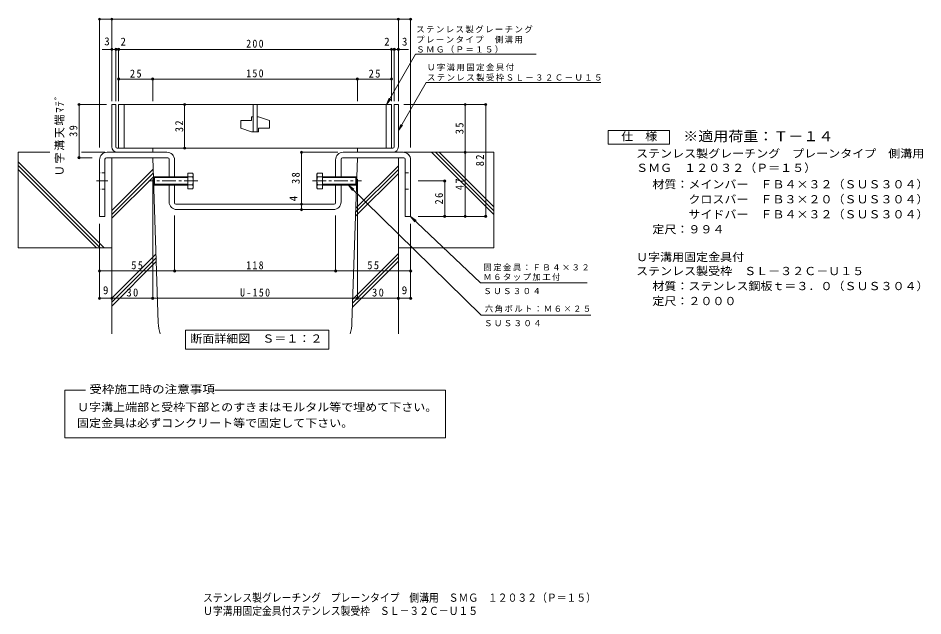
# Model space of a CAD drawing. Units: millimetres at full size. Extents: x -230 to 433, y -388 to 318.
# Drawn here: x -230 to 433, y -388 to 51 of the extents above; entities that cross this region are included whole.
import ezdxf
from ezdxf.enums import TextEntityAlignment as Align

# ---------------------------------------------------------------- set-up
doc = ezdxf.new("R2010")
doc.units = ezdxf.units.MM
doc.header["$LTSCALE"] = 2
doc.header["$PDMODE"] = 32
doc.header["$PDSIZE"] = 1.6
doc.linetypes.add('CHAIN1', pattern=[8, 5, -1, 1, -1])
doc.linetypes.add('DASHED1', pattern=[1.8, 1.2, -0.6])
doc.layers.add('D-0', color=2, linetype='Continuous')
for name, color, linetype, lineweight in [('D-1', 2, 'Continuous', 9), ('D-2', 3, 'Continuous', 9), ('D-4', 7, 'Continuous', 9), ('D-5', 7, 'Continuous', 9), ('D-6', 6, 'Continuous', 9), ('D-8', 3, 'Continuous', 9), ('D-A', 2, 'Continuous', 9)]:
    doc.layers.add(name, color=color, linetype=linetype, lineweight=lineweight)
doc.styles.add('ＭＳ ゴシック', font='')
doc.styles.get('ＭＳ ゴシック').set_extended_font_data('MS Gothic')

msp = doc.modelspace()

# ---------------------------------------------------------------- linework, layer by layer
at = {"layer": 'D-1'}
for p, q in [((-158.057, -12.867), (-161.057, -12.867)), ((-161.057, -43.867), (-161.057, -12.867)), ((-158.057, -43.867), (-158.057, -12.867)), ((45.942, -12.867), (48.942, -12.867)), ((45.942, -43.867), (45.942, -12.867)), ((48.942, -43.867), (48.942, -12.867)), ((-157.057, -44.867), (-131.057, -44.867)), ((-131.057, -47.867), (-131.057, -44.867)), ((44.942, -44.867), (18.942, -44.867)), ((18.942, -47.867), (18.942, -44.867)), ((-157.057, -47.867), (-158.058, -47.867)), ((-131.057, -47.867), (-157.057, -47.867)), ((18.942, -47.867), (44.943, -47.867)), ((44.943, -47.867), (45.943, -47.867))]:
    msp.add_line(p, q, dxfattribs=at)
for centre, radius, start, end in [((-157.057, -43.867), 4, 180, 270), ((-157.057, -43.867), 1, 180, 270), ((44.942, -43.867), 1, 270, 0), ((44.942, -43.867), 4, 270, 0)]:
    msp.add_arc(centre, radius, start, end, dxfattribs=at)
at = {"layer": 'D-2'}
for p, q in [((-156.057, -12.867), (-156.057, -44.867)), ((43.942, -12.867), (-156.057, -12.867)), ((-152.057, -12.867), (-152.057, -44.867)), ((-57.558, -12.867), (-57.558, -32.867)), ((-54.558, -12.867), (-54.558, -32.867)), ((39.942, -12.867), (39.942, -44.867)), ((43.942, -12.867), (43.942, -44.867)), ((-66.558, -24.617), (-66.558, -30.117)), ((-66.558, -24.617), (-58.558, -24.617)), ((-58.558, -21.867), (-58.558, -24.617)), ((-57.558, -21.867), (-58.558, -21.867)), ((-53.558, -21.867), (-54.558, -21.867)), ((-53.558, -21.867), (-45.558, -24.617)), ((-45.558, -24.617), (-45.558, -30.117)), ((-66.558, -30.117), (-58.558, -32.867)), ((-53.558, -32.867), (-58.558, -32.867)), ((-53.558, -30.117), (-53.558, -32.867)), ((-53.558, -30.117), (-45.558, -30.117)), ((-156.057, -44.867), (43.942, -44.867))]:
    msp.add_line(p, q, dxfattribs=at)
at = {"layer": 'D-4'}
for p, q in [((-170.057, 50.306), (-170.057, -44.402)), ((-161.057, 49.706), (-170.057, 49.706)), ((-161.057, -10.276), (-161.057, 50.306)), ((-161.057, 49.706), (48.942, 49.706)), ((48.942, -10.276), (48.942, 50.306)), ((48.942, 49.706), (57.943, 49.706)), ((57.943, 50.306), (57.943, -44.402)), ((-157.058, 27.567), (-168.139, 27.567)), ((-158.058, -10.276), (-158.058, 28.167)), ((-156.058, 27.567), (-157.058, 27.567)), ((-156.058, -10.276), (-156.058, 28.167)), ((-156.058, 27.567), (43.943, 27.567)), ((43.943, -10.276), (43.943, 28.167)), ((45.943, -10.276), (45.943, 28.167)), ((-131.057, 5.816), (-156.058, 5.816)), ((-131.057, -10.276), (-131.057, 6.416)), ((-131.057, 5.816), (18.943, 5.816)), ((18.943, -10.276), (18.943, 6.416)), ((18.943, 5.816), (43.943, 5.816)), ((-185.657, -12.867), (-165.057, -12.867)), ((-185.057, -12.867), (-185.057, -51.867)), ((-107.671, -44.867), (-107.671, -12.867)), ((113.543, -12.867), (52.942, -12.867)), ((97.943, -47.867), (97.943, -12.867)), ((112.943, -12.867), (112.943, -94.867)), ((-185.657, -51.867), (-175.488, -51.867)), ((-22.657, -47.867), (4.543, -47.867)), ((-22.057, -85.867), (-22.057, -47.867)), ((99.221, -47.867), (66.263, -47.867)), ((97.943, -47.867), (97.943, -94.867)), ((-131.057, -155.467), (-131.057, -67.48)), ((18.943, -155.467), (18.943, -67.48)), ((83.543, -68.867), (63.374, -68.867)), ((82.943, -94.867), (82.943, -68.867)), ((-22.057, -89.867), (-22.057, -85.867)), ((-115.057, -135.468), (-115.057, -94.188)), ((2.943, -135.468), (2.943, -94.188)), ((113.543, -94.867), (63.374, -94.867)), ((-170.057, -155.467), (-170.057, -100.241)), ((57.943, -155.467), (57.943, -100.241)), ((-170.057, -134.868), (-115.057, -134.868)), ((-115.057, -134.868), (2.943, -134.868)), ((2.943, -134.868), (57.943, -134.868)), ((-170.057, -154.867), (-161.057, -154.867)), ((-161.057, -154.867), (-131.057, -154.867)), ((-131.057, -154.867), (18.943, -154.867)), ((18.943, -154.867), (48.943, -154.867)), ((48.943, -154.867), (57.943, -154.867))]:
    msp.add_line(p, q, dxfattribs=at)
msp.add_lwpolyline([(43.943, 27.567), (44.943, 27.567), (56.475, 27.567)], dxfattribs=at)
for p in [(-170.057, 49.706), (-161.057, 49.706), (48.942, 49.706), (57.943, 49.706), (-161.057, 27.567), (-158.058, 27.567), (-156.058, 27.567), (43.943, 27.567), (45.943, 27.567), (48.942, 27.567), (-156.058, 5.816), (-131.057, 5.816), (18.943, 5.816), (43.943, 5.816), (-185.057, -12.867), (-107.671, -12.867), (97.943, -12.867), (112.943, -12.867), (-107.671, -44.867), (-185.057, -51.867), (-22.057, -47.867), (97.943, -47.867), (82.943, -68.867), (-22.057, -85.867), (-22.057, -89.867), (82.943, -94.867), (97.943, -94.867), (112.943, -94.867), (-170.057, -134.868), (-115.057, -134.868), (2.943, -134.868), (57.943, -134.868), (-170.057, -154.867), (-161.057, -154.867), (-131.057, -154.867), (18.943, -154.867), (48.943, -154.867), (57.943, -154.867)]:
    msp.add_point(p, dxfattribs=at)
at = {"layer": 'D-5'}
for p, q in [((61.568, 24), (149.909, 24)), ((48.942, -31.998), (69.3, 3.263)), ((197.262, 3.263), (69.3, 3.263)), ((40.282, -12.867), (43.326, -8.901)), ((48.942, -31.998), (50.856, -27.378)), ((48.942, -31.998), (51.986, -28.031)), ((12.348, -71.867), (109.696, -167.301)), ((12.348, -71.867), (16.345, -74.872)), ((12.348, -71.867), (15.431, -75.804)), ((57.943, -94.867), (61.026, -98.804)), ((57.943, -94.867), (61.939, -97.872)), ((57.943, -94.867), (109.11, -143.689)), ((187.225, -143.689), (109.11, -143.689)), ((190.126, -167.301), (109.696, -167.301)), ((-107.127, -178.177), (-1.927, -178.177)), ((-107.127, -178.177), (-107.127, -192.177)), ((-1.927, -178.177), (-1.927, -192.177)), ((-107.127, -192.177), (-1.927, -192.177)), ((-195.516, -222.319), (-180.299, -222.319)), ((-195.516, -257.241), (-195.516, -222.319)), ((-85.585, -222.319), (83.401, -222.319)), ((83.401, -222.319), (83.401, -257.241)), ((83.401, -257.241), (-195.516, -257.241))]:
    msp.add_line(p, q, dxfattribs=at)
msp.add_lwpolyline([(61.568, 24), (40.282, -12.867), (42.196, -8.248)], dxfattribs=at)
msp.add_lwpolyline([(202.769, -41.94), (202.769, -31.94), (247.769, -31.94), (247.769, -41.94)], close=True, dxfattribs=at)
at = {"layer": 'D-6'}
for p, q in [((-229.737, -47.867), (-229.737, -117.867)), ((-206.479, -47.867), (-229.737, -47.867)), ((-166.057, -47.867), (-183.354, -47.867)), ((-131.057, -51.867), (-161.057, -51.867)), ((-161.057, -51.867), (-161.057, -180.911)), ((-127.024, -172.867), (-131.057, -51.867)), ((14.909, -172.867), (18.943, -51.867)), ((48.943, -51.867), (18.943, -51.867)), ((48.943, -51.867), (48.943, -180.911)), ((52.693, -47.867), (118.943, -47.867)), ((118.943, -93.55), (73.26, -47.867)), ((118.943, -90.722), (76.088, -47.867)), ((118.943, -87.893), (78.917, -47.867)), ((118.943, -47.867), (118.943, -117.867)), ((-166.695, -117.867), (-229.737, -54.825)), ((-169.523, -117.867), (-229.737, -57.653)), ((17.707, -88.946), (48.943, -57.71)), ((-172.352, -117.867), (-229.737, -60.482)), ((-161.057, -90.605), (-130.776, -60.323)), ((-161.057, -93.433), (-130.684, -63.06)), ((-161.057, -96.262), (-130.593, -65.797)), ((17.512, -94.798), (48.943, -63.367)), ((17.609, -91.872), (48.943, -60.538)), ((-161.057, -117.867), (-229.737, -117.867)), ((48.943, -117.867), (118.943, -117.867)), ((-161.057, -154.898), (-128.702, -122.542)), ((-161.057, -157.726), (-128.61, -125.279)), ((15.392, -158.382), (48.943, -124.832)), ((15.49, -155.456), (48.943, -122.003)), ((-161.057, -160.555), (-128.519, -128.016)), ((15.295, -161.308), (48.943, -127.66))]:
    msp.add_line(p, q, dxfattribs=at)
for centre, start, end in [((-97.041, -171.867), 181.90909, 197.54433), ((-15.074, -171.867), 342.45567, 358.09091)]:
    msp.add_arc(centre, 30, start, end, dxfattribs=at)
at = {"layer": 'D-8'}
for p, q in [((-166.057, -52.867), (-166.057, -94.867)), ((-120.057, -51.867), (-165.057, -51.867)), ((-120.657, -47.867), (-164.457, -47.867)), ((-119.057, -65.867), (-119.057, -52.867)), ((6.943, -65.867), (6.943, -52.867)), ((7.943, -51.867), (52.943, -51.867)), ((8.543, -47.867), (52.343, -47.867)), ((53.943, -52.867), (53.943, -94.867)), ((-115.057, -65.867), (-115.057, -53.467)), ((2.943, -65.867), (2.943, -53.467)), ((-119.057, -84.267), (-119.057, -71.867)), ((-115.057, -84.867), (-115.057, -71.867)), ((2.943, -84.867), (2.943, -71.867)), ((6.943, -84.267), (6.943, -71.867)), ((1.943, -85.867), (-114.057, -85.867)), ((1.343, -89.867), (-113.457, -89.867))]:
    msp.add_line(p, q, dxfattribs=at)
at = {"layer": 'D-8', "linetype": 'DASHED1'}
for p, q in [((-166.057, -62.867), (-170.057, -62.867)), ((53.943, -62.867), (57.943, -62.867)), ((-166.057, -74.867), (-170.057, -74.867)), ((53.943, -74.867), (57.943, -74.867))]:
    msp.add_line(p, q, dxfattribs=at)
at = {"layer": 'D-8', "linetype": 'CHAIN1'}
msp.add_line((-172.2, -68.867), (-163.943, -68.867), dxfattribs=at)
at = {"layer": 'D-8'}
for points in [[(-170.057, -53.467), (-170.057, -94.867), (-166.057, -94.867)], [(57.943, -53.467), (57.943, -94.867), (53.943, -94.867)]]:
    msp.add_lwpolyline(points, dxfattribs=at)
for centre, radius, start, end in [((-164.457, -53.467), 5.6, 90, 180), ((-165.057, -52.867), 1, 90, 180), ((-120.657, -53.467), 5.6, 0, 90), ((-120.057, -52.867), 1, 0, 90), ((8.543, -53.467), 5.6, 90, 180), ((7.943, -52.867), 1, 90, 180), ((52.343, -53.467), 5.6, 0, 90), ((52.943, -52.867), 1, 0, 90), ((-113.457, -84.267), 5.6, 180, 270), ((-114.057, -84.867), 1, 180, 270), ((1.343, -84.267), 5.6, 270, 0), ((1.943, -84.867), 1, 270, 0)]:
    msp.add_arc(centre, radius, start, end, dxfattribs=at)
at = {"layer": 'D-A'}
for p, q in [((-130.409, -66.409), (-129.867, -65.867)), ((-105.409, -65.867), (-129.867, -65.867)), ((-129.867, -65.867), (-129.867, -71.867)), ((-101.855, -63.094), (-105.409, -63.094)), ((-105.409, -63.094), (-105.409, -74.641)), ((-101.855, -65.98), (-105.409, -65.98)), ((-101.855, -63.094), (-101.409, -63.867)), ((-101.409, -73.867), (-101.409, -63.867)), ((-10.259, -63.094), (-10.706, -63.867)), ((-10.706, -73.867), (-10.706, -63.867)), ((-10.259, -63.094), (-6.706, -63.094)), ((-10.259, -65.98), (-6.706, -65.98)), ((-6.706, -63.094), (-6.706, -74.641)), ((-6.706, -65.867), (17.752, -65.867)), ((18.294, -66.409), (17.752, -65.867)), ((17.752, -65.867), (17.752, -71.867)), ((-105.409, -66.409), (-130.409, -66.409)), ((-130.409, -71.326), (-130.409, -66.409)), ((-105.409, -71.326), (-130.409, -71.326)), ((-130.409, -71.326), (-129.867, -71.867)), ((-105.409, -71.867), (-129.867, -71.867)), ((-101.855, -71.754), (-105.409, -71.754)), ((-10.259, -71.754), (-6.706, -71.754)), ((-6.706, -66.409), (18.294, -66.409)), ((-6.706, -71.326), (18.294, -71.326)), ((-6.706, -71.867), (17.752, -71.867)), ((18.294, -71.326), (17.752, -71.867)), ((18.294, -71.326), (18.294, -66.409)), ((-101.855, -74.641), (-105.409, -74.641)), ((-101.409, -73.867), (-101.855, -74.641)), ((-10.706, -73.867), (-10.259, -74.641)), ((-10.259, -74.641), (-6.706, -74.641))]:
    msp.add_line(p, q, dxfattribs=at)
at = {"layer": 'D-A', "linetype": 'CHAIN1'}
for p, q in [((-98.048, -68.867), (-133.942, -68.867)), ((-14.067, -68.867), (21.827, -68.867))]:
    msp.add_line(p, q, dxfattribs=at)
at = {"layer": 'D-A'}
for centre, radius, start, end in [((-104.807, -64.798), 3.408, 4.38425, 29.99998), ((-104.255, -64.447), 2.848, 327.42444, 358.1913), ((-110.962, -68.867), 9.553, 342.41203, 17.58795), ((-7.308, -64.798), 3.408, 150.00002, 175.61575), ((-7.86, -64.447), 2.848, 181.8087, 212.57556), ((-1.153, -68.867), 9.553, 162.41205, 197.58797), ((-104.255, -73.287), 2.848, 1.80869, 32.57555), ((-7.86, -73.287), 2.848, 147.42445, 178.19131), ((-104.807, -72.937), 3.408, 330, 355.61574), ((-7.308, -72.937), 3.408, 184.38426, 210)]:
    msp.add_arc(centre, radius, start, end, dxfattribs=at)

# ---------------------------------------------------------------- texts
at = {"layer": 'D-0', "style": 'ＭＳ ゴシック', "width": 0.9}
msp.add_text('Ｕ字溝用固定金具付ステンレス製受枠\u3000ＳＬ－３２Ｃ－Ｕ１５', height=5.865, dxfattribs=at).set_placement((-94.196, -388.815), align=Align.BOTTOM_LEFT)
at = {"layer": 'D-4', "color": 2, "style": 'ＭＳ ゴシック'}
for s, p in [('3', (-166.58, 28.767)), ('2', (-154.689, 28.567)), ('2', (38.574, 28.567)), ('3', (51.603, 28.567)), ('9', (-167.557, -153.667)), ('9', (51.443, -153.667))]:
    msp.add_text(s, height=5.865, dxfattribs=at).set_placement(p, align=Align.BOTTOM_LEFT)
msp.add_text('4', height=5.865, rotation=90, dxfattribs=at).set_placement((-23.257, -83.816), align=Align.BOTTOM_LEFT)
at = {"layer": 'D-4', "color": 2, "char_height": 5.865, "attachment_point": 7, "style": 'ＭＳ ゴシック'}
for s, insert in [('\\T1.27;\\W0.9;200', (-62.557, 28.767)), ('\\T1.27;\\W0.95;25', (-147.808, 6.816)), ('\\T1.27;\\W0.9;150', (-62.557, 7.016)), ('\\T1.27;\\W0.95;25', (27.193, 6.816)), ('\\T1.27;\\W0.95;55', (-146.807, -133.668)), ('\\T1.27;\\W0.9;118', (-62.557, -133.668)), ('\\T1.27;\\W0.95;55', (26.193, -133.668)), ('\\T1.27;\\W0.95;30', (-150.307, -153.667)), ('\\T1.28;\\W0.9;U-150', (-67.057, -153.667)), ('\\T1.27;\\W0.95;30', (29.693, -153.667))]:
    msp.add_mtext(s, dxfattribs=dict(at, insert=insert))
at = {"layer": 'D-4', "color": 2, "char_height": 5.865, "attachment_point": 7, "rotation": 90, "style": 'ＭＳ ゴシック'}
for s, insert in [('\\T1.16;Ｕ字溝天端ﾏﾃﾞ', (-195.709, -65.332)), ('\\T1.27;\\W0.95;32', (-108.671, -33.117)), ('\\T1.27;\\W0.95;35', (96.743, -34.617)), ('\\T1.27;\\W0.95;39', (-186.257, -36.617)), ('\\T1.27;\\W0.95;82', (111.743, -58.117)), ('\\T1.27;\\W0.95;38', (-23.257, -71.117)), ('\\T1.27;\\W0.95;47', (96.743, -75.617)), ('\\T1.27;\\W0.95;26', (81.743, -86.117))]:
    msp.add_mtext(s, dxfattribs=dict(at, insert=insert))
at = {"layer": 'D-5', "color": 2, "style": 'ＭＳ ゴシック'}
for s, width, p in [('仕\u3000様', 1.1, (212.269, -40.94)), ('ステンレス製グレーチング\u3000プレーンタイプ\u3000側溝用', 1.1, (223.187, -53.524)), ('ＳＭＧ\u3000１２０３２（Ｐ＝１５）', 1.1, (223.187, -64.025)), ('材質：メインバー\u3000ＦＢ４×３２（ＳＵＳ３０４）', 1.1, (235.129, -76.074)), ('\u3000\u3000\u3000クロスバー\u3000ＦＢ３×２０（ＳＵＳ３０４）', 1.1, (235.129, -87.074)), ('\u3000\u3000\u3000サイドバー\u3000ＦＢ４×３２（ＳＵＳ３０４）', 1.1, (235.129, -98.074)), ('定尺：９９４', 1.1, (235.129, -109.074)), ('Ｕ字溝用固定金具付', 1.1, (223.187, -129.417)), ('ステンレス製受枠\u3000ＳＬ－３２Ｃ－Ｕ１５', 1.1, (223.187, -139.677)), ('材質：ステンレス鋼板ｔ＝３．０（ＳＵＳ３０４）', 1.1, (235.129, -150.677)), ('定尺：２０００', 1.1, (235.129, -161.677)), ('断面詳細図\u3000Ｓ＝１：２', 1.1, (-103.527, -189.177)), ('受枠施工時の注意事項', 1.15, (-177.522, -226.288)), ('Ｕ字溝上端部と受枠下部とのすきまはモルタル等で埋めて下さい。', 1.1, (-186.522, -239.429)), ('固定金具は必ずコンクリート等で固定して下さい。', 1.1, (-186.522, -251.089)), ('ステンレス製グレーチング\u3000プレーンタイプ\u3000側溝用\u3000ＳＭＧ\u3000１２０３２（Ｐ＝１５）', 0.9, (-94.196, -379.123))]:
    msp.add_text(s, height=5.865, dxfattribs=dict(at, width=width)).set_placement(p, align=Align.BOTTOM_LEFT)
at = {"layer": 'D-5', "color": 3, "style": 'ＭＳ ゴシック', "width": 1.1}
msp.add_text('※適用荷重：Ｔ－１４', height=7.331, dxfattribs=at).set_placement((257.769, -41.94), align=Align.BOTTOM_LEFT)
at = {"layer": 'D-5', "char_height": 4.399, "attachment_point": 7, "style": 'ＭＳ ゴシック'}
for s, insert in [('\\T1.17;ステンレス製グレーチング', (62.049, 39.525)), ('\\T1.17;プレーンタイプ\u3000側溝用', (62.049, 32.032)), ('\\T1.17;ＳＭＧ（Ｐ＝１５）', (62.049, 24.704)), ('\\T1.17;Ｕ字溝用固定金具付', (69.924, 11.705)), ('\\T1.17;ステンレス製受枠ＳＬ－３２Ｃ－Ｕ１５', (69.924, 4.215)), ('\\T1.17;固定金具：ＦＢ４×３２', (111.225, -135.022)), ('\\T1.17;Ｍ６タップ加工付', (111.225, -142.022)), ('\\T1.17;ＳＵＳ３０４', (111.225, -151.91)), ('\\T1.17;六角ボルト：Ｍ６×２５', (112.304, -165.301)), ('\\T1.17;ＳＵＳ３０４', (111.783, -175.433))]:
    msp.add_mtext(s, dxfattribs=dict(at, insert=insert))

doc.saveas('drawing.dxf')
